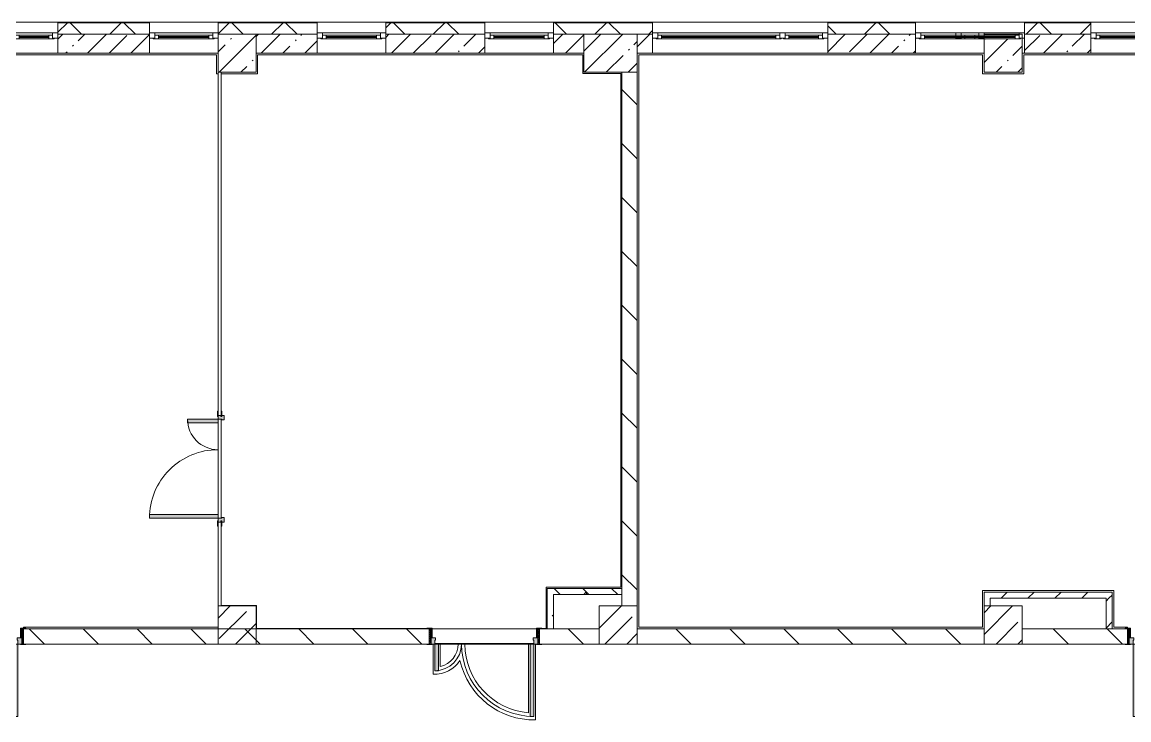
# Model space of a CAD drawing. Header units: millimetres. Extents: x 35378 to 237579, y -8553 to 29000.
# Drawn here: x 211375 to 225895, y 12405 to 21558 of the extents above; entities that cross this region are included whole.
import ezdxf

# ---------------------------------------------------------------- set-up
doc = ezdxf.new("R2010")
doc.units = ezdxf.units.MM
for name, color, linetype, lineweight, true_color in [('A-DOOR-1', 7, 'Continuous', 5, 0xaaaaaa), ('A-DOOR-2', 7, 'Continuous', 5, 0xe2e2e2), ('A-DOOR-FRAM-1', 7, 'Continuous', 5, 0xe2e2e2), ('A-DOOR-FRAM-2', 7, 'Continuous', 5, 0xaaaaaa), ('A-FLOR-2', 7, 'Continuous', 5, 0xaaaaaa), ('I-WALL-4', 7, 'Continuous', 5, 0x787878)]:
    doc.layers.add(name, color=color, linetype=linetype, lineweight=lineweight, true_color=true_color)
for name, color, linetype, lineweight in [('A-GLAZ-2', 7, 'Continuous', 5), ('A-WALL', 7, 'Continuous', 9), ('A-WALL-4', 7, 'Continuous', 5), ('I-WALL-3', 7, 'Continuous', 5), ('S-COLS-1', 7, 'Continuous', 5)]:
    doc.layers.add(name, color=color, linetype=linetype, lineweight=lineweight)
pattern_1 = [(45, (108394.95, 0), (-285.1231, 285.1231), []), (45, (108680.07, 0), (-285.1231, 285.1231), [504.031, -100.806, 16.764, -84.042])]
pattern_2 = [(135, (108394.95, 0), (-353.5534, -353.5534), [])]
pattern_3 = [(135, (108394.95, 0), (-377.1708, -377.1708), [533.4, -88.9, 17.78, -88.9]), (135, (108394.95, 376.94), (-377.1708, -377.1708), []), (50, (108394.95, 0), (637.6445, -55.7866), [66.675, -733.425]), (355, (108394.95, 0), (-123.3494, 668.6992), [53.34, -586.74]), (100.451, (108448.1, -4.65), (514.299, 612.908), [56.665, -623.315]), (46.184, (108394.95, 177.8), (948.7764, -147.1497), [100.012, -1100.137]), (96.636, (108474, 165.5), (830.909, 865.997), [84.998, -934.973]), (351.184, (108394.9, 177.8), (830.918, 865.988), [80.01, -880.11]), (21, (108483.85, 133.35), (530.6506, -357.9283), [66.675, -733.425]), (326, (108483.85, 133.35), (216.308, 644.6585), [53.34, -586.74]), (71.451, (108528.07, 103.5), (746.9596, 286.7243), [56.665, -623.315]), (37.5, (108394.95, 0), (10.81053, 295.9426), [16.764, -562.864, 16.764, -578.866, -588.962]), (37.5, (108394.95, 0), (10.81053, 295.9426), [-1175.258, 16.764, -572.198]), (7.5, (108394.95, 0), (233.8692, 350.63175), [16.764, -322.834, 16.764, -549.529, -224.472]), (7.5, (108394.95, 0), (233.8692, 350.63175), [-905.891, 16.764, -207.708]), (327.5, (108196.7, 0), (474.5678, -20.0513), [16.764, -205.486, 16.764, -676.656, -920.115]), (327.5, (108196.7, 0), (474.5678, -20.0513), [-915.67, 16.764, -903.351]), (317.5, (108107.8, 0), (518.4522, 88.9934), [16.764, -272.161, 16.764, -443.738, -653.415]), (317.5, (108107.8, 0), (518.4522, 88.9934), [-749.427, 16.764, -636.651])]
pattern_4 = [(45, (108394.95, 0), (-176.7767, 176.7767), [])]

# ---------------------------------------------------------------- blocks, each defined once
blk = doc.blocks.new('120_Окно_СКБ_1Ст - 120_Окно_СКБ_1Ст 900х2500_h_ с форточкой-22877787-3_5_2_птичка')
at = {"layer": 'A-GLAZ-2'}
for p, q in [((-450, -127), (-450, -57)), ((-450, -57), (-380, -57)), ((450, -57), (-450, -57)), ((-380, -127), (-450, -127)), ((-450, -127), (-400, -127)), ((-380, -127), (-400, -127)), ((-400, -127), (-400, -137)), ((-400, -137), (400, -137)), ((400, -137), (-400, -137)), ((-380, -57), (-380, -127)), ((380, -87), (-380, -87)), ((-380, -87), (-380, -127)), ((-330, -137), (-330, -87)), ((-330, -107), (330, -107)), ((330, -117), (-330, -117)), ((330, -137), (330, -87)), ((380, -127), (380, -57)), ((380, -57), (450, -57)), ((380, -127), (380, -87)), ((450, -127), (380, -127)), ((400, -127), (380, -127)), ((400, -137), (400, -127)), ((450, -57), (450, -127))]:
    blk.add_line(p, q, dxfattribs=at)
blk = doc.blocks.new('120_Окно_СКБ_1Ст - 120_Окно_СКБ_1Ст 900х2500_h_ с форточкой-22876038-3_5_2_птичка')
at = {"layer": 'A-GLAZ-2'}
for p, q in [((-450, -127), (-450, -57)), ((-450, -57), (-380, -57)), ((450, -57), (-450, -57)), ((-380, -127), (-450, -127)), ((-450, -127), (-400, -127)), ((-380, -127), (-400, -127)), ((-400, -127), (-400, -137)), ((-400, -137), (400, -137)), ((400, -137), (-400, -137)), ((-380, -57), (-380, -127)), ((380, -87), (-380, -87)), ((-380, -87), (-380, -127)), ((-330, -137), (-330, -87)), ((-330, -107), (330, -107)), ((330, -117), (-330, -117)), ((330, -137), (330, -87)), ((380, -127), (380, -57)), ((380, -57), (450, -57)), ((380, -127), (380, -87)), ((450, -127), (380, -127)), ((400, -127), (380, -127)), ((400, -127), (450, -127)), ((400, -137), (400, -127)), ((450, -57), (450, -127))]:
    blk.add_line(p, q, dxfattribs=at)
blk = doc.blocks.new('120_Окно_СКБ_1Ст - 120_Окно_СКБ_1Ст 900х2500_h_ с форточкой-V103-3_5_2_птичка')
at = {"layer": 'A-GLAZ-2'}
for p, q in [((-450, -127), (-450, -57)), ((-450, -57), (-380, -57)), ((450, -57), (-450, -57)), ((-380, -127), (-450, -127)), ((-450, -127), (-400, -127)), ((-380, -127), (-400, -127)), ((-400, -127), (-400, -137)), ((-400, -137), (400, -137)), ((400, -137), (-400, -137)), ((-380, -57), (-380, -127)), ((380, -87), (-380, -87)), ((-380, -87), (-380, -127)), ((-330, -137), (-330, -87)), ((-330, -107), (330, -107)), ((330, -117), (-330, -117)), ((330, -137), (330, -87)), ((380, -127), (380, -57)), ((380, -57), (450, -57)), ((380, -127), (380, -87)), ((450, -127), (380, -127)), ((400, -127), (380, -127)), ((400, -127), (450, -127)), ((400, -137), (400, -127)), ((450, -57), (450, -127))]:
    blk.add_line(p, q, dxfattribs=at)
blk = doc.blocks.new('120_Окно_СКБ_2Ст_Фрамуга сверху - 120_Окно_СКБ_2Ст_2300х2500_h_ ДОО-19727959-3_5_2_птичка')
at = {"layer": 'A-GLAZ-2'}
for p, q in [((-1150, -127), (-1150, -57)), ((-1150, -57), (-1080, -57)), ((1150, -57), (-1150, -57)), ((-1080, -127), (-1150, -127)), ((-1150, -127), (-1100, -127)), ((-1080, -127), (-1100, -127)), ((-1100, -127), (-1100, -137)), ((-1100, -137), (540, -137)), ((540, -137), (-1100, -137)), ((-1080, -57), (-1080, -127)), ((-1080, -57), (1080, -57)), ((520, -87), (-1080, -87)), ((-1080, -87), (-1080, -127)), ((-1030, -137), (-1030, -87)), ((-1030, -107), (470, -107)), ((470, -117), (-1030, -117)), ((470, -137), (470, -87)), ((520, -127), (520, -57)), ((520, -57), (590, -57)), ((520, -127), (520, -87)), ((590, -127), (520, -127)), ((540, -127), (520, -127)), ((540, -127), (570, -127)), ((540, -127), (570, -127)), ((540, -137), (540, -127)), ((590, -127), (570, -127)), ((570, -127), (570, -137)), ((570, -137), (1100, -137)), ((1100, -137), (570, -137)), ((590, -57), (590, -127)), ((1080, -87), (590, -87)), ((590, -87), (590, -127)), ((640, -137), (640, -87)), ((640, -107), (1030, -107)), ((1030, -117), (640, -117)), ((1030, -137), (1030, -87)), ((1080, -127), (1080, -57)), ((1080, -57), (1150, -57)), ((1080, -127), (1080, -87)), ((1150, -127), (1080, -127)), ((1100, -127), (1080, -127)), ((1100, -127), (1150, -127)), ((1100, -137), (1100, -127)), ((1150, -57), (1150, -127))]:
    blk.add_line(p, q, dxfattribs=at)
blk = doc.blocks.new('120_Окно_СКБ_2Ст_Фрамуга сверху - 120_Окно_СКБ_2Ст_2300х2500_h_ ДОО-23103760-3_5_2_птичка')
at = {"layer": 'A-GLAZ-2'}
for p, q in [((-1150, -127), (-1150, -57)), ((-1150, -57), (-1080, -57)), ((1150, -57), (-1150, -57)), ((-1080, -127), (-1150, -127)), ((-1150, -127), (-1100, -127)), ((-1080, -127), (-1100, -127)), ((-1100, -127), (-1100, -137)), ((-1100, -137), (540, -137)), ((540, -137), (-1100, -137)), ((-1080, -57), (-1080, -127)), ((-1080, -57), (1080, -57)), ((520, -87), (-1080, -87)), ((-1080, -87), (-1080, -127)), ((-1030, -137), (-1030, -87)), ((-1030, -107), (470, -107)), ((470, -117), (-1030, -117)), ((470, -137), (470, -87)), ((520, -127), (520, -57)), ((520, -57), (590, -57)), ((520, -127), (520, -87)), ((590, -127), (520, -127)), ((540, -127), (520, -127)), ((540, -127), (570, -127)), ((540, -127), (570, -127)), ((540, -137), (540, -127)), ((590, -127), (570, -127)), ((570, -127), (570, -137)), ((570, -137), (1100, -137)), ((1100, -137), (570, -137)), ((590, -57), (590, -127)), ((1080, -87), (590, -87)), ((590, -87), (590, -127)), ((640, -137), (640, -87)), ((640, -107), (1030, -107)), ((1030, -117), (640, -117)), ((1030, -137), (1030, -87)), ((1080, -127), (1080, -57)), ((1080, -57), (1150, -57)), ((1080, -127), (1080, -87)), ((1150, -127), (1080, -127)), ((1100, -127), (1080, -127)), ((1100, -127), (1150, -127)), ((1100, -137), (1100, -127)), ((1150, -57), (1150, -127))]:
    blk.add_line(p, q, dxfattribs=at)
blk = doc.blocks.new('110_Дверь_СКБ_2Ст - Д-6_л__ ДОО_Дв_1450x2100h_Дверь из раздевальной в коридор-32357677-3_5_2_птичка')
at = {"layer": 'A-DOOR-1'}
h = blk.add_hatch(dxfattribs=at)
h.set_pattern_fill('FP_131', color=256, style=0, pattern_type=2)
h.set_pattern_definition([(135, (1576.41, 164.685), (-14.14214, -14.14214), []), (225, (1576.41, 164.685), (14.14214, -14.14214), [])])
h.paths.add_polyline_path([(737.5, 100), (712.5, 100), (712.5, -100), (737.5, -100), (737.5, -35.9)])
at = {"layer": 'A-DOOR-2'}
for points in [[(-587.5, 1050), (-637.5, 1050), (-637.5, 100), (-587.5, 100), (-587.5, 542.5)], [(612.5, 450), (612.5, 100), (662.5, 100), (662.5, 450)]]:
    blk.add_hatch(color=256, dxfattribs=at).paths.add_polyline_path(points)
h = blk.add_hatch(color=256, dxfattribs=at)
h.paths.add_polyline_path([(662.5, 100), (662.5, 50), (652.5, 50), (652.5, 20), (712.5, 20), (712.5, 100), (675.8, 100)])
h.paths.add_polyline_path([(-637.5, 100), (-687.5, 100), (-687.5, 20), (-627.5, 20), (-627.5, 50), (-637.5, 50)])
at = {"layer": 'A-DOOR-FRAM-1'}
for points in [[(-672.5, 108), (-742.5, 108), (-742.5, 100), (-672.5, 100)], [(-672.5, 20), (-687.5, 20), (-687.5, -100), (-672.5, -100), (-672.5, -35.9)], [(697.5, 108), (697.5, 100), (767.5, 100), (767.5, 108)], [(712.5, 20), (697.5, 20), (697.5, -100), (712.5, -100), (712.5, -35.9)], [(-672.5, -100), (-742.5, -100), (-742.5, -108), (-672.5, -108)], [(697.5, -100), (697.5, -108), (767.5, -108), (767.5, -100)]]:
    blk.add_hatch(color=256, dxfattribs=at).paths.add_polyline_path(points)
at = {"layer": 'A-DOOR-FRAM-2'}
h = blk.add_hatch(dxfattribs=at)
h.set_pattern_fill('FP_132', color=256, style=0, pattern_type=2)
h.set_pattern_definition([(45, (-546.384, 164.685), (-14.1421, 14.1421), []), (135, (-546.384, 164.685), (-14.1421, -14.1421), [])])
h.paths.add_polyline_path([(-712.5, 100), (-712.5, -100), (-687.5, -100), (-687.5, 100)])
at = {"layer": 'A-DOOR-1'}
for p, q in [((-637.5, 1050), (-637.5, 100)), ((-587.5, 1050), (-637.5, 1050)), ((-587.5, 100), (-587.5, 1050)), ((662.5, 450), (612.5, 450)), ((612.5, 450), (612.5, 100)), ((662.5, 100), (662.5, 450)), ((-637.5, 100), (-587.5, 100)), ((612.5, 100), (662.5, 100))]:
    blk.add_line(p, q, dxfattribs=at)
for centre, radius, start, end in [((-637.5, 100), 950, 0, 90), ((662.5, 100), 350, 90, 180)]:
    blk.add_arc(centre, radius, start, end, dxfattribs=at)
at = {"layer": 'A-DOOR-FRAM-2'}
for p, q in [((-672.5, 108), (-742.5, 108)), ((-742.5, 108), (-742.5, 100)), ((-742.5, 100), (-672.5, 100)), ((-687.5, 100), (-712.5, 100)), ((-712.5, 100), (-712.5, -100)), ((-637.5, 100), (-687.5, 100)), ((-687.5, 100), (-687.5, 20)), ((-687.5, -100), (-687.5, 100)), ((-687.5, 20), (-627.5, 20)), ((-672.5, 20), (-687.5, 20)), ((-687.5, 20), (-687.5, -100)), ((-672.5, 100), (-672.5, 108)), ((-672.5, -100), (-672.5, 20)), ((-637.5, 50), (-637.5, 100)), ((-627.5, 50), (-637.5, 50)), ((-627.5, 20), (-627.5, 50)), ((662.5, 50), (652.5, 50)), ((652.5, 50), (652.5, 20)), ((652.5, 20), (712.5, 20)), ((662.5, 100), (662.5, 50)), ((712.5, 100), (662.5, 100)), ((767.5, 108), (697.5, 108)), ((697.5, 108), (697.5, 100)), ((697.5, 100), (767.5, 100)), ((712.5, 20), (697.5, 20)), ((697.5, 20), (697.5, -100)), ((712.5, 20), (712.5, 100)), ((737.5, 100), (712.5, 100)), ((712.5, 100), (712.5, -100)), ((712.5, -100), (712.5, 20)), ((737.5, -100), (737.5, 100)), ((767.5, 100), (767.5, 108)), ((-672.5, -100), (-742.5, -100)), ((-742.5, -100), (-742.5, -108)), ((-742.5, -108), (-672.5, -108)), ((-712.5, -100), (-687.5, -100)), ((-687.5, -100), (-672.5, -100)), ((-672.5, -108), (-672.5, -100)), ((697.5, -100), (712.5, -100)), ((767.5, -100), (697.5, -100)), ((697.5, -100), (697.5, -108)), ((697.5, -108), (767.5, -108)), ((712.5, -100), (737.5, -100)), ((767.5, -108), (767.5, -100))]:
    blk.add_line(p, q, dxfattribs=at)
blk = doc.blocks.new('BSC_Колонна _Прямоугольная - 500х500-23282985-3_5_2_птичка')
at = {"layer": 'S-COLS-1'}
h = blk.add_hatch(dxfattribs=at)
h.set_pattern_fill('FP_146', color=256, style=0, pattern_type=2)
h.set_pattern_definition([(45, (-115850.45, -21150), (-285.1231, 285.1231), []), (45, (-115565.32, -21150), (-285.1231, 285.1231), [504.031, -100.806, 16.764, -84.042])])
h.paths.add_polyline_path([(-250, -250), (250, -250), (250, 250), (-250, 250), (-250, 238), (210, 238), (210, 198), (230, 198), (230, 188), (-250, 188)])
for p, q in [((250, 250), (-250, 250)), ((-250, 250), (-250, 238)), ((-250, 188), (-250, -250)), ((250, -250), (250, 250)), ((-250, -250), (250, -250))]:
    blk.add_line(p, q, dxfattribs=at)
blk = doc.blocks.new('BSC_Колонна _Прямоугольная - 500х500-23282986-3_5_2_птичка')
at = {"layer": 'S-COLS-1'}
h = blk.add_hatch(dxfattribs=at)
h.set_pattern_fill('FP_158', color=256, style=0, pattern_type=2)
h.set_pattern_definition([(45, (-105800, -21150), (-285.1231, 285.1231), []), (45, (-105514.88, -21150), (-285.1231, 285.1231), [504.031, -100.806, 16.764, -84.042])])
h.paths.add_polyline_path([(250, -250), (250, 250), (-250, 250), (-250, -250)])
for p, q in [((250, 250), (-250, 250)), ((-250, 250), (-250, -250)), ((250, -250), (250, 250)), ((-250, -250), (250, -250))]:
    blk.add_line(p, q, dxfattribs=at)
blk = doc.blocks.new('BSC_Колонна _Прямоугольная - 700х500-V173-3_5_2_птичка')
at = {"layer": 'S-COLS-1'}
h = blk.add_hatch(dxfattribs=at)
h.set_pattern_fill('FP_166', color=256, style=0, pattern_type=2)
h.set_pattern_definition([(45, (-110700, -21150), (-285.1231, 285.1231), []), (45, (-110414.88, -21150), (-285.1231, 285.1231), [504.031, -100.806, 16.764, -84.042])])
h.paths.add_polyline_path([(-350, -250), (350, -250), (350, 250), (-350, 250)])
for p, q in [((350, 250), (-350, 250)), ((-350, 250), (-350, -250)), ((350, -250), (350, 250)), ((-350, -250), (350, -250))]:
    blk.add_line(p, q, dxfattribs=at)
blk = doc.blocks.new('110_Дверь_СКБ_2Ст - Д-5_п_ Из игровой в коридор-32357676-3_5_2_птичка')
at = {"layer": 'A-DOOR-2'}
for points in [[(-638, 920), (-638, 20), (-588, 20), (-588, 920)], [(612, 230), (612, 20), (662, 20), (662, 420), (612, 420)]]:
    blk.add_hatch(color=256, dxfattribs=at).paths.add_polyline_path(points)
h = blk.add_hatch(color=256, dxfattribs=at)
h.paths.add_polyline_path([(-688, 20), (-688, -60), (-628, -60), (-628, -30), (-638, -30), (-638, 20)])
h.paths.add_polyline_path([(652, -60), (712, -60), (712, 20), (662, 20), (662, -30), (652, -30)])
at = {"layer": 'A-DOOR-FRAM-1'}
for points in [[(-742, 20), (-672, 20), (-672, 28), (-742, 28)], [(698, 20), (768, 20), (768, 28), (698, 28)], [(-742, -28), (-672, -28), (-672, -20), (-742, -20)], [(698, -28), (768, -28), (768, -20), (698, -20)]]:
    blk.add_hatch(color=256, dxfattribs=at).paths.add_polyline_path(points)
at = {"layer": 'A-DOOR-1'}
for p, q in [((-638, 920), (-638, 20)), ((-588, 920), (-638, 920)), ((-588, 20), (-588, 920)), ((662, 420), (612, 420)), ((612, 420), (612, 20)), ((662, 20), (662, 420)), ((-638, 20), (-588, 20)), ((612, 20), (662, 20))]:
    blk.add_line(p, q, dxfattribs=at)
for centre, radius, start, end in [((-638, 20), 900, 0, 90), ((662, 20), 400, 90, 180)]:
    blk.add_arc(centre, radius, start, end, dxfattribs=at)
at = {"layer": 'A-DOOR-FRAM-2'}
for p, q in [((-672, 28), (-742, 28)), ((-742, 28), (-742, 20)), ((-742, 20), (-672, 20)), ((-638, 20), (-688, 20)), ((-688, 20), (-688, -60)), ((-672, 20), (-672, 28)), ((-638, -30), (-638, 20)), ((662, 20), (662, -30)), ((712, 20), (662, 20)), ((768, 28), (698, 28)), ((698, 28), (698, 20)), ((698, 20), (768, 20)), ((712, -60), (712, 20)), ((768, 20), (768, 28)), ((-672, -20), (-742, -20)), ((-742, -20), (-742, -28)), ((-742, -28), (-672, -28)), ((-688, -60), (-628, -60)), ((-672, -19), (-688, -19)), ((-688, -19), (-688, -20)), ((-688, -20), (-672, -20)), ((-672, -20), (-672, -19)), ((-672, -28), (-672, -20)), ((-628, -30), (-638, -30)), ((-628, -60), (-628, -30)), ((662, -30), (652, -30)), ((652, -30), (652, -60)), ((652, -60), (712, -60)), ((712, -19), (698, -19)), ((698, -19), (698, -20)), ((698, -20), (712, -20)), ((768, -20), (698, -20)), ((698, -20), (698, -28)), ((698, -28), (768, -28)), ((712, -20), (712, -19)), ((768, -28), (768, -20))]:
    blk.add_line(p, q, dxfattribs=at)
blk = doc.blocks.new('120_Окно_СКБ_1Ст - 120_Окно_СКБ_1Ст 900х2500_h_ с форточкой-V193-3_5_2_птичка')
at = {"layer": 'A-GLAZ-2'}
for p, q in [((-450, -127), (-450, -57)), ((-450, -57), (-380, -57)), ((450, -57), (-450, -57)), ((-380, -127), (-450, -127)), ((-380, -127), (-400, -127)), ((-400, -127), (-400, -137)), ((-400, -137), (400, -137)), ((400, -137), (-400, -137)), ((-380, -57), (-380, -127)), ((380, -87), (-380, -87)), ((-380, -87), (-380, -127)), ((-330, -137), (-330, -87)), ((-330, -107), (330, -107)), ((330, -117), (-330, -117)), ((330, -137), (330, -87)), ((380, -127), (380, -57)), ((380, -57), (450, -57)), ((380, -127), (380, -87)), ((450, -127), (380, -127)), ((400, -127), (380, -127)), ((400, -137), (400, -127)), ((420, -127), (450, -127)), ((450, -57), (450, -127))]:
    blk.add_line(p, q, dxfattribs=at)
blk = doc.blocks.new('110_Дверь_СКБ_2Ст - Д-6_п__ ДОО_Дв_1450x2100h_Дверь из раздевальной в коридор-32358047-3_5_2_птичка')
at = {"layer": 'A-DOOR-1'}
h = blk.add_hatch(dxfattribs=at)
h.set_pattern_fill('FP_188', color=256, style=0, pattern_type=2)
h.set_pattern_definition([(225, (1576.41, -164.685), (-14.14214, 14.14214), []), (135, (1576.41, -164.685), (14.14214, 14.14214), [])])
h.paths.add_polyline_path([(737.5, -100), (737.5, 100), (712.5, 100), (712.5, -100)])
at = {"layer": 'A-DOOR-2'}
h = blk.add_hatch(color=256, dxfattribs=at)
h.paths.add_polyline_path([(-637.5, -100), (-637.5, -50), (-627.5, -50), (-627.5, -20), (-687.5, -20), (-687.5, -100)])
h.paths.add_polyline_path([(662.5, -100), (712.5, -100), (712.5, -20), (652.5, -20), (652.5, -50), (662.5, -50)])
for points in [[(-587.5, -1050), (-587.5, -100), (-637.5, -100), (-637.5, -1050)], [(662.5, -450), (662.5, -100), (612.5, -100), (612.5, -450)]]:
    blk.add_hatch(color=256, dxfattribs=at).paths.add_polyline_path(points)
at = {"layer": 'A-DOOR-FRAM-1'}
for points in [[(-672.5, 100), (-672.5, 108), (-742.5, 108), (-742.5, 100)], [(-672.5, -20), (-672.5, 100), (-687.5, 100), (-687.5, -20)], [(767.5, 100), (767.5, 108), (697.5, 108), (697.5, 100)], [(712.5, -20), (712.5, 100), (697.5, 100), (697.5, -20)], [(-672.5, -108), (-672.5, -100), (-742.5, -100), (-742.5, -108)], [(767.5, -108), (767.5, -100), (697.5, -100), (697.5, -108)]]:
    blk.add_hatch(color=256, dxfattribs=at).paths.add_polyline_path(points)
at = {"layer": 'A-DOOR-FRAM-2'}
h = blk.add_hatch(dxfattribs=at)
h.set_pattern_fill('FP_189', color=256, style=0, pattern_type=2)
h.set_pattern_definition([(315, (-546.384, -164.685), (-14.1421, -14.1421), []), (225, (-546.384, -164.685), (-14.1421, 14.1421), [])])
h.paths.add_polyline_path([(-687.5, -100), (-687.5, 100), (-712.5, 100), (-712.5, -100)])
at = {"layer": 'A-DOOR-1'}
for p, q in [((-637.5, -100), (-587.5, -100)), ((-637.5, -1050), (-637.5, -100)), ((-587.5, -100), (-587.5, -1050)), ((612.5, -100), (662.5, -100)), ((612.5, -450), (612.5, -100)), ((662.5, -100), (662.5, -450)), ((662.5, -450), (612.5, -450)), ((-587.5, -1050), (-637.5, -1050))]:
    blk.add_line(p, q, dxfattribs=at)
for centre, radius, start, end in [((-637.5, -100), 950, 270, 360), ((662.5, -100), 350, 180, 270)]:
    blk.add_arc(centre, radius, start, end, dxfattribs=at)
at = {"layer": 'A-DOOR-FRAM-2'}
for p, q in [((-742.5, 108), (-672.5, 108)), ((-742.5, 100), (-742.5, 108)), ((-672.5, 100), (-742.5, 100)), ((-712.5, 100), (-687.5, 100)), ((-712.5, -100), (-712.5, 100)), ((-687.5, 100), (-687.5, -100)), ((-687.5, 100), (-672.5, 100)), ((-687.5, -20), (-687.5, 100)), ((-672.5, 108), (-672.5, 100)), ((-672.5, 100), (-672.5, -20)), ((697.5, 100), (697.5, 108)), ((697.5, 108), (767.5, 108)), ((697.5, -20), (697.5, 100)), ((697.5, 100), (712.5, 100)), ((767.5, 100), (697.5, 100)), ((712.5, -100), (712.5, 100)), ((712.5, 100), (737.5, 100)), ((712.5, 100), (712.5, -20)), ((737.5, 100), (737.5, -100)), ((767.5, 108), (767.5, 100)), ((-742.5, -100), (-672.5, -100)), ((-742.5, -108), (-742.5, -100)), ((-672.5, -108), (-742.5, -108)), ((-687.5, -100), (-712.5, -100)), ((-687.5, -20), (-627.5, -20)), ((-687.5, -100), (-687.5, -20)), ((-672.5, -20), (-687.5, -20)), ((-637.5, -100), (-687.5, -100)), ((-672.5, -100), (-672.5, -108)), ((-637.5, -50), (-637.5, -100)), ((-627.5, -50), (-637.5, -50)), ((-627.5, -20), (-627.5, -50)), ((652.5, -20), (712.5, -20)), ((652.5, -50), (652.5, -20)), ((662.5, -50), (652.5, -50)), ((662.5, -100), (662.5, -50)), ((712.5, -100), (662.5, -100)), ((712.5, -20), (697.5, -20)), ((697.5, -108), (697.5, -100)), ((697.5, -100), (767.5, -100)), ((767.5, -108), (697.5, -108)), ((712.5, -20), (712.5, -100)), ((737.5, -100), (712.5, -100)), ((767.5, -100), (767.5, -108))]:
    blk.add_line(p, q, dxfattribs=at)

msp = doc.modelspace()

# ---------------------------------------------------------------- hatches: boundary and pattern name
at = {"layer": 'A-WALL-4'}
h = msp.add_hatch(dxfattribs=at)
h.set_pattern_fill('FP_98', color=256, style=0, pattern_type=2)
h.set_pattern_definition([(45, (108394.95, 0), (-353.5534, 353.5534), []), (135, (108394.95, 0), (-353.5534, -353.5534), [])])
h.paths.add_polyline_path([(233624.9, 21400), (233624.9, 21550), (228545.2, 21550), (228545.2, 21400), (233474.9, 21400)])
h.paths.add_polyline_path([(226786, 21400), (227645.2, 21400), (227645.2, 21550), (226295.4, 21550), (226295.4, 21400)])
h.paths.add_polyline_path([(215245.4, 21400), (215245.4, 21550), (213945.2, 21550), (213945.2, 21400), (214667.6, 21400)])
h.paths.add_polyline_path([(216145.4, 21400), (217445.4, 21400), (217445.4, 21550), (216145.4, 21550)])
h.paths.add_polyline_path([(218345.4, 21400), (219644.9, 21400), (219644.9, 21550), (218345.4, 21550)])
h.paths.add_polyline_path([(213045.2, 21400), (213045.2, 21550), (211844.9, 21550), (211844.9, 21400), (211871, 21400)])
h.paths.add_polyline_path([(201704.9, 21400), (201704.9, 21550), (201684.9, 21550), (201684.9, 21400)])
h.paths.add_polyline_path([(224921.6, 21400), (225395.4, 21400), (225395.4, 21550), (224525.4, 21550), (224525.4, 21400)])
h.paths.add_polyline_path([(223057.2, 21400), (223095.4, 21400), (223095.4, 21550), (221944.9, 21550), (221944.9, 21400)])
h.paths.add_polyline_path([(209074.5, 21400), (209544.9, 21400), (209544.9, 21550), (205004.9, 21550), (205004.9, 21400), (208974.9, 21400)])
at = {"layer": 'I-WALL-3'}
h = msp.add_hatch(dxfattribs=at)
h.set_pattern_fill('FP_94', color=256, style=0, pattern_type=2)
h.set_pattern_definition(pattern_1)
h.paths.add_polyline_path([(229244.9, 21150), (229434.9, 21150), (229434.9, 21400), (229244.9, 21400), (229244.9, 21203.4)])
h.paths.add_polyline_path([(227645.2, 21150), (227645.2, 21400), (226295.4, 21400), (226295.4, 21150), (226786, 21150)])
h.paths.add_polyline_path([(216145.4, 21150), (217445.4, 21150), (217445.4, 21400), (216145.4, 21400)])
h.paths.add_polyline_path([(215245.4, 21150), (215245.4, 21400), (214444.9, 21400), (214444.9, 21150), (214667.6, 21150)])
h.paths.add_polyline_path([(218345.4, 21150), (218744.9, 21150), (218744.9, 21400), (218345.4, 21400)])
h.paths.add_polyline_path([(219644.9, 21150), (219644.9, 21400), (219444.9, 21400), (219444.9, 21150)])
h.paths.add_polyline_path([(225395.4, 21150), (225395.4, 21400), (224525.4, 21400), (224525.4, 21150), (224921.6, 21150)])
h.paths.add_polyline_path([(221944.9, 21150), (223095.4, 21150), (223095.4, 21400), (221944.9, 21400)])
h.paths.add_polyline_path([(209194.9, 21150), (209544.9, 21150), (209544.9, 21400), (209194.9, 21400)])
h.paths.add_polyline_path([(213045.2, 21150), (213045.2, 21400), (211844.9, 21400), (211844.9, 21150), (211871, 21150)])
h = msp.add_hatch(dxfattribs=at)
h.set_pattern_fill('FP_97', color=256, style=0, pattern_type=2)
h.set_pattern_definition(pattern_2)
h.paths.add_polyline_path([(219444.9, 13900), (219444.9, 20900), (219244.9, 20900), (219244.9, 13900), (219328.5, 13900)])
h = msp.add_hatch(dxfattribs=at)
h.set_pattern_fill('FP_99', color=256, style=0, pattern_type=2)
h.set_pattern_definition(pattern_4)
h.paths.add_polyline_path([(225595.4, 14000), (225675.4, 14000), (225675.4, 14080), (224074.9, 14080), (224074.9, 14000), (224921.6, 14000)])
h = msp.add_hatch(dxfattribs=at)
h.set_pattern_fill('FP_99', color=256, style=0, pattern_type=2)
h.set_pattern_definition(pattern_4)
h.paths.add_polyline_path([(225675.4, 13600), (225675.4, 14000), (225595.4, 14000), (225595.4, 13600)])
h = msp.add_hatch(dxfattribs=at)
h.set_pattern_fill('FP_97', color=256, style=0, pattern_type=2)
h.set_pattern_definition(pattern_2)
h.paths.add_polyline_path([(229324.9, 13400), (229324.9, 13600), (227325.4, 13600), (227325.4, 13400), (228854.9, 13400)])
h.paths.add_polyline_path([(219444.9, 13400), (223994.9, 13400), (223994.9, 13600), (219444.9, 13600), (219444.9, 13535.9)])
h.paths.add_polyline_path([(218164.9, 13400), (218944.9, 13400), (218944.9, 13600), (218164.9, 13600), (218164.9, 13535.9)])
h.paths.add_polyline_path([(225845.4, 13400), (225875.4, 13400), (225875.4, 13600), (224494.9, 13600), (224494.9, 13400), (224921.6, 13400)])
h.paths.add_polyline_path([(209494.9, 13400), (209944.9, 13400), (209944.9, 13600), (209494.9, 13600), (209494.9, 13535.9)])
h.paths.add_polyline_path([(211871, 13400), (216714.9, 13400), (216714.9, 13600), (211394.9, 13600), (211394.9, 13400), (211424.9, 13400)])
at = {"layer": 'I-WALL-4'}
h = msp.add_hatch(dxfattribs=at)
h.set_pattern_fill('FP_104', color=256, style=0, pattern_type=2)
h.set_pattern_definition(pattern_3)
h.paths.add_polyline_path([(218344.9, 13600), (218344.9, 14130), (218264.9, 14130), (218264.9, 13600)])
h = msp.add_hatch(dxfattribs=at)
h.set_pattern_fill('FP_104', color=256, style=0, pattern_type=2)
h.set_pattern_definition(pattern_3)
h.paths.add_polyline_path([(219244.9, 14050), (219244.9, 14130), (218344.9, 14130), (218344.9, 14050)])
at = {"layer": 'S-COLS-1'}
h = msp.add_hatch(dxfattribs=at)
h.set_pattern_fill('FP_94', color=256, style=0, pattern_type=2)
h.set_pattern_definition(pattern_1)
h.paths.add_polyline_path([(214444.9, 13400), (214444.9, 13900), (213944.9, 13900), (213944.9, 13400)])
h = msp.add_hatch(dxfattribs=at)
h.set_pattern_fill('FP_94', color=256, style=0, pattern_type=2)
h.set_pattern_definition(pattern_1)
h.paths.add_polyline_path([(218944.9, 13400), (219444.9, 13400), (219444.9, 13900), (218944.9, 13900), (218944.9, 13535.9)])
h = msp.add_hatch(dxfattribs=at)
h.set_pattern_fill('FP_94', color=256, style=0, pattern_type=2)
h.set_pattern_definition(pattern_1)
h.paths.add_polyline_path([(223994.9, 13400), (224494.9, 13400), (224494.9, 13900), (223994.9, 13900), (223994.9, 13535.9)])

# ---------------------------------------------------------------- linework, layer by layer
at = {"layer": 'A-FLOR-2'}
for p, q in [((213924.9, 21130), (209214.9, 21130)), ((213924.9, 20880), (213924.9, 21130)), ((218729.9, 21130), (214464.9, 21130)), ((214464.9, 21130), (214464.9, 20880)), ((218729.9, 20885), (218729.9, 21130)), ((219464.9, 21130), (219464.9, 13621)), ((223975.4, 21130), (219464.9, 21130)), ((223975.4, 20880), (223975.4, 21130)), ((228525.2, 21130), (224515.4, 21130)), ((224515.4, 21130), (224515.4, 20880)), ((213945.1, 20880), (213924.9, 20880)), ((214464.9, 20880), (213984.9, 20880)), ((219229.9, 20885), (218729.9, 20885)), ((219229.9, 14145), (219229.9, 20885)), ((224515.4, 20880), (223975.4, 20880)), ((218249.9, 13605), (218249.9, 14145)), ((218249.9, 14145), (219229.9, 14145)), ((223973.9, 13621), (223973.9, 14101)), ((223973.9, 14101), (225696.4, 14101)), ((225696.4, 14101), (225696.4, 13621)), ((213984.8, 13905), (214449.9, 13905)), ((214449.9, 13905), (214449.9, 13605)), ((211394.9, 13608), (211394.9, 13620)), ((211394.9, 13620), (213944.9, 13620)), ((214449.9, 13605), (216684.9, 13605)), ((218194.9, 13605), (218249.9, 13605)), ((219464.9, 13621), (223973.9, 13621)), ((225696.4, 13621), (225875.4, 13621)), ((225875.4, 13621), (225875.4, 13608)), ((216769.2, 13400), (216769.2, 13005.6)), ((216789.9, 13405), (218089.9, 13405)), ((216859.2, 13400), (216839.9, 13400)), ((216859.2, 13102.9), (216859.2, 13400)), ((217185.3, 13400), (217095.3, 13400)), ((218039.9, 13400), (218020.3, 13400)), ((218020.3, 13400), (218020.3, 12497.7)), ((218110.3, 12405.2), (218110.3, 13400))]:
    msp.add_line(p, q, dxfattribs=at)
for centre, radius, start, end in [((216790.3, 13400), 305, 283.0427, 360), ((218090.3, 13400), 905, 180, 265.56313), ((216790.3, 13400), 395, 266.92799, 326.45952), ((218090.3, 13400), 995, 192.67054, 271.1511)]:
    msp.add_arc(centre, radius, start, end, dxfattribs=at)
at = {"layer": 'A-WALL'}
for p, q in [((213045.2, 21553), (211844.9, 21553)), ((213045.2, 21550), (211844.9, 21550)), ((215245.4, 21553), (213945.2, 21553)), ((215245.4, 21550), (213945.2, 21550)), ((217445.4, 21553), (216145.4, 21553)), ((217445.4, 21550), (216145.4, 21550)), ((219644.9, 21553), (218345.4, 21553)), ((219644.9, 21550), (218345.4, 21550)), ((223095.4, 21553), (221944.9, 21553)), ((223095.4, 21550), (221944.9, 21550)), ((225395.4, 21553), (224525.4, 21553)), ((225395.4, 21550), (224525.4, 21550)), ((213045.2, 21400), (211844.9, 21400)), ((215245.4, 21400), (214444.9, 21400)), ((217445.4, 21400), (216145.4, 21400)), ((218744.9, 21400), (218345.4, 21400)), ((219644.9, 21400), (219444.9, 21400)), ((223095.4, 21400), (221944.9, 21400)), ((225395.4, 21400), (224525.4, 21400)), ((219244.9, 14050), (219244.9, 14130)), ((225595.4, 13600), (225675.4, 13600))]:
    msp.add_line(p, q, dxfattribs=at)
at = {"layer": 'A-WALL-4'}
for p, q in [((216145.4, 21558), (205004.9, 21558)), ((211844.9, 21558), (211844.9, 21400)), ((213045.2, 21400), (213045.2, 21558)), ((213945.2, 21558), (213945.2, 21400)), ((215245.4, 21400), (215245.4, 21558)), ((227645.2, 21558), (216145.4, 21558)), ((216145.4, 21558), (216145.4, 21400)), ((217445.4, 21400), (217445.4, 21558)), ((218345.4, 21558), (218345.4, 21400)), ((219644.9, 21400), (219644.9, 21558)), ((221944.9, 21558), (221944.9, 21400)), ((223095.4, 21400), (223095.4, 21558)), ((224525.4, 21558), (224525.4, 21400)), ((225395.4, 21400), (225395.4, 21558))]:
    msp.add_line(p, q, dxfattribs=at)
at = {"layer": 'I-WALL-3'}
for p, q in [((211844.9, 21400), (211844.9, 21150)), ((213045.2, 21150), (213045.2, 21400)), ((215245.4, 21150), (215245.4, 21400)), ((216145.4, 21400), (216145.4, 21150)), ((217445.4, 21150), (217445.4, 21400)), ((218345.4, 21400), (218345.4, 21150)), ((219644.9, 21150), (219644.9, 21400)), ((221944.9, 21400), (221944.9, 21150)), ((223095.4, 21150), (223095.4, 21400)), ((224525.4, 21400), (224525.4, 21150)), ((225395.4, 21150), (225395.4, 21400)), ((213944.9, 21150), (209194.9, 21150)), ((214444.9, 21150), (218744.9, 21150)), ((223995.4, 21150), (219444.9, 21150)), ((224495.4, 21150), (228544.9, 21150)), ((213944.9, 20900), (213944.9, 16455)), ((213984.9, 16455), (213984.9, 20900)), ((219244.9, 20900), (219244.9, 14130)), ((219444.9, 13900), (219444.9, 20900)), ((213944.9, 15100), (213944.9, 16300)), ((213984.9, 16350), (213984.9, 15050)), ((213944.9, 14945), (213944.9, 13900)), ((213984.9, 13900), (213984.9, 14945)), ((218264.9, 14130), (218264.9, 13600)), ((219244.9, 14130), (218264.9, 14130)), ((218344.9, 13600), (218344.9, 14050)), ((218344.9, 14050), (219244.9, 14050)), ((219244.9, 14050), (219244.9, 13900)), ((223994.9, 14080), (223994.9, 13900)), ((225675.4, 14080), (223994.9, 14080)), ((224074.9, 13900), (224074.9, 14000)), ((224074.9, 14000), (225595.4, 14000)), ((225595.4, 14000), (225595.4, 13600)), ((225675.4, 13600), (225675.4, 14080)), ((213944.9, 13900), (213984.9, 13900)), ((219244.9, 13900), (219444.9, 13900)), ((223994.9, 13900), (224074.9, 13900)), ((216684.9, 13600), (211424.9, 13600)), ((216754.9, 13600), (218124.9, 13600)), ((218944.9, 13600), (218194.9, 13600)), ((218944.9, 13400), (218944.9, 13600)), ((223994.9, 13600), (219444.9, 13600)), ((219444.9, 13600), (219444.9, 13400)), ((223994.9, 13400), (223994.9, 13600)), ((225595.4, 13600), (224494.9, 13600)), ((224494.9, 13600), (224494.9, 13400)), ((225845.4, 13600), (225675.4, 13600)), ((211424.9, 13400), (216684.9, 13400)), ((217095.3, 13400), (216859.2, 13400)), ((218020.3, 13400), (217185.3, 13400)), ((218194.9, 13400), (218944.9, 13400)), ((219444.9, 13400), (223994.9, 13400)), ((224494.9, 13400), (225845.4, 13400))]:
    msp.add_line(p, q, dxfattribs=at)
at = {"layer": 'S-COLS-1'}
for p, q in [((214444.9, 13900), (213944.9, 13900)), ((213944.9, 13900), (213944.9, 13400)), ((214444.9, 13400), (214444.9, 13900)), ((219244.9, 13900), (218944.9, 13900)), ((218944.9, 13900), (218944.9, 13600)), ((219444.9, 13900), (219244.9, 13900)), ((219444.9, 13600), (219444.9, 13900)), ((224494.9, 13900), (223994.9, 13900)), ((223994.9, 13900), (223994.9, 13600)), ((224494.9, 13600), (224494.9, 13900)), ((218944.9, 13600), (218944.9, 13400)), ((219444.9, 13400), (219444.9, 13600)), ((223994.9, 13600), (223994.9, 13400)), ((224494.9, 13400), (224494.9, 13600)), ((213944.9, 13400), (214444.9, 13400)), ((218944.9, 13400), (219444.9, 13400)), ((223994.9, 13400), (224494.9, 13400))]:
    msp.add_line(p, q, dxfattribs=at)

# ---------------------------------------------------------------- block references
at = {"layer": 'A-DOOR-1'}
for name, p, rotation in [('110_Дверь_СКБ_2Ст - Д-5_п_ Из игровой в коридор-32357676-3_5_2_птичка', (213964.9, 15687.5), 89.99999999999986), ('110_Дверь_СКБ_2Ст - Д-6_л__ ДОО_Дв_1450x2100h_Дверь из раздевальной в коридор-32357677-3_5_2_птичка', (210682.4, 13500), 180), ('110_Дверь_СКБ_2Ст - Д-6_л__ ДОО_Дв_1450x2100h_Дверь из раздевальной в коридор-32357677-3_5_2_птичка', (217452.4, 13500), 180)]:
    msp.add_blockref(name, p, dxfattribs=dict(at, rotation=rotation))
msp.add_blockref('110_Дверь_СКБ_2Ст - Д-6_п__ ДОО_Дв_1450x2100h_Дверь из раздевальной в коридор-32358047-3_5_2_птичка', (226587.9, 13500), dxfattribs=at)
at = {"layer": 'A-GLAZ-2'}
for name, p in [('120_Окно_СКБ_2Ст_Фрамуга сверху - 120_Окно_СКБ_2Ст_2300х2500_h_ ДОО-19727959-3_5_2_птичка', (210694.9, 21475)), ('120_Окно_СКБ_1Ст - 120_Окно_СКБ_1Ст 900х2500_h_ с форточкой-V103-3_5_2_птичка', (213495.2, 21475)), ('120_Окно_СКБ_1Ст - 120_Окно_СКБ_1Ст 900х2500_h_ с форточкой-22876038-3_5_2_птичка', (215695.4, 21475)), ('120_Окно_СКБ_1Ст - 120_Окно_СКБ_1Ст 900х2500_h_ с форточкой-22876038-3_5_2_птичка', (217895.4, 21475)), ('120_Окно_СКБ_2Ст_Фрамуга сверху - 120_Окно_СКБ_2Ст_2300х2500_h_ ДОО-23103760-3_5_2_птичка', (220794.9, 21475)), ('120_Окно_СКБ_1Ст - 120_Окно_СКБ_1Ст 900х2500_h_ с форточкой-22877787-3_5_2_птичка', (223545.4, 21475)), ('120_Окно_СКБ_1Ст - 120_Окно_СКБ_1Ст 900х2500_h_ с форточкой-V193-3_5_2_птичка', (224075.4, 21475)), ('120_Окно_СКБ_1Ст - 120_Окно_СКБ_1Ст 900х2500_h_ с форточкой-22876038-3_5_2_птичка', (225845.4, 21475))]:
    msp.add_blockref(name, p, dxfattribs=at)
at = {"layer": 'S-COLS-1'}
for name, p in [('BSC_Колонна _Прямоугольная - 500х500-23282986-3_5_2_птичка', (214194.9, 21150)), ('BSC_Колонна _Прямоугольная - 700х500-V173-3_5_2_птичка', (219094.9, 21150)), ('BSC_Колонна _Прямоугольная - 500х500-23282985-3_5_2_птичка', (224245.4, 21150))]:
    msp.add_blockref(name, p, dxfattribs=at)

doc.saveas('drawing.dxf')
